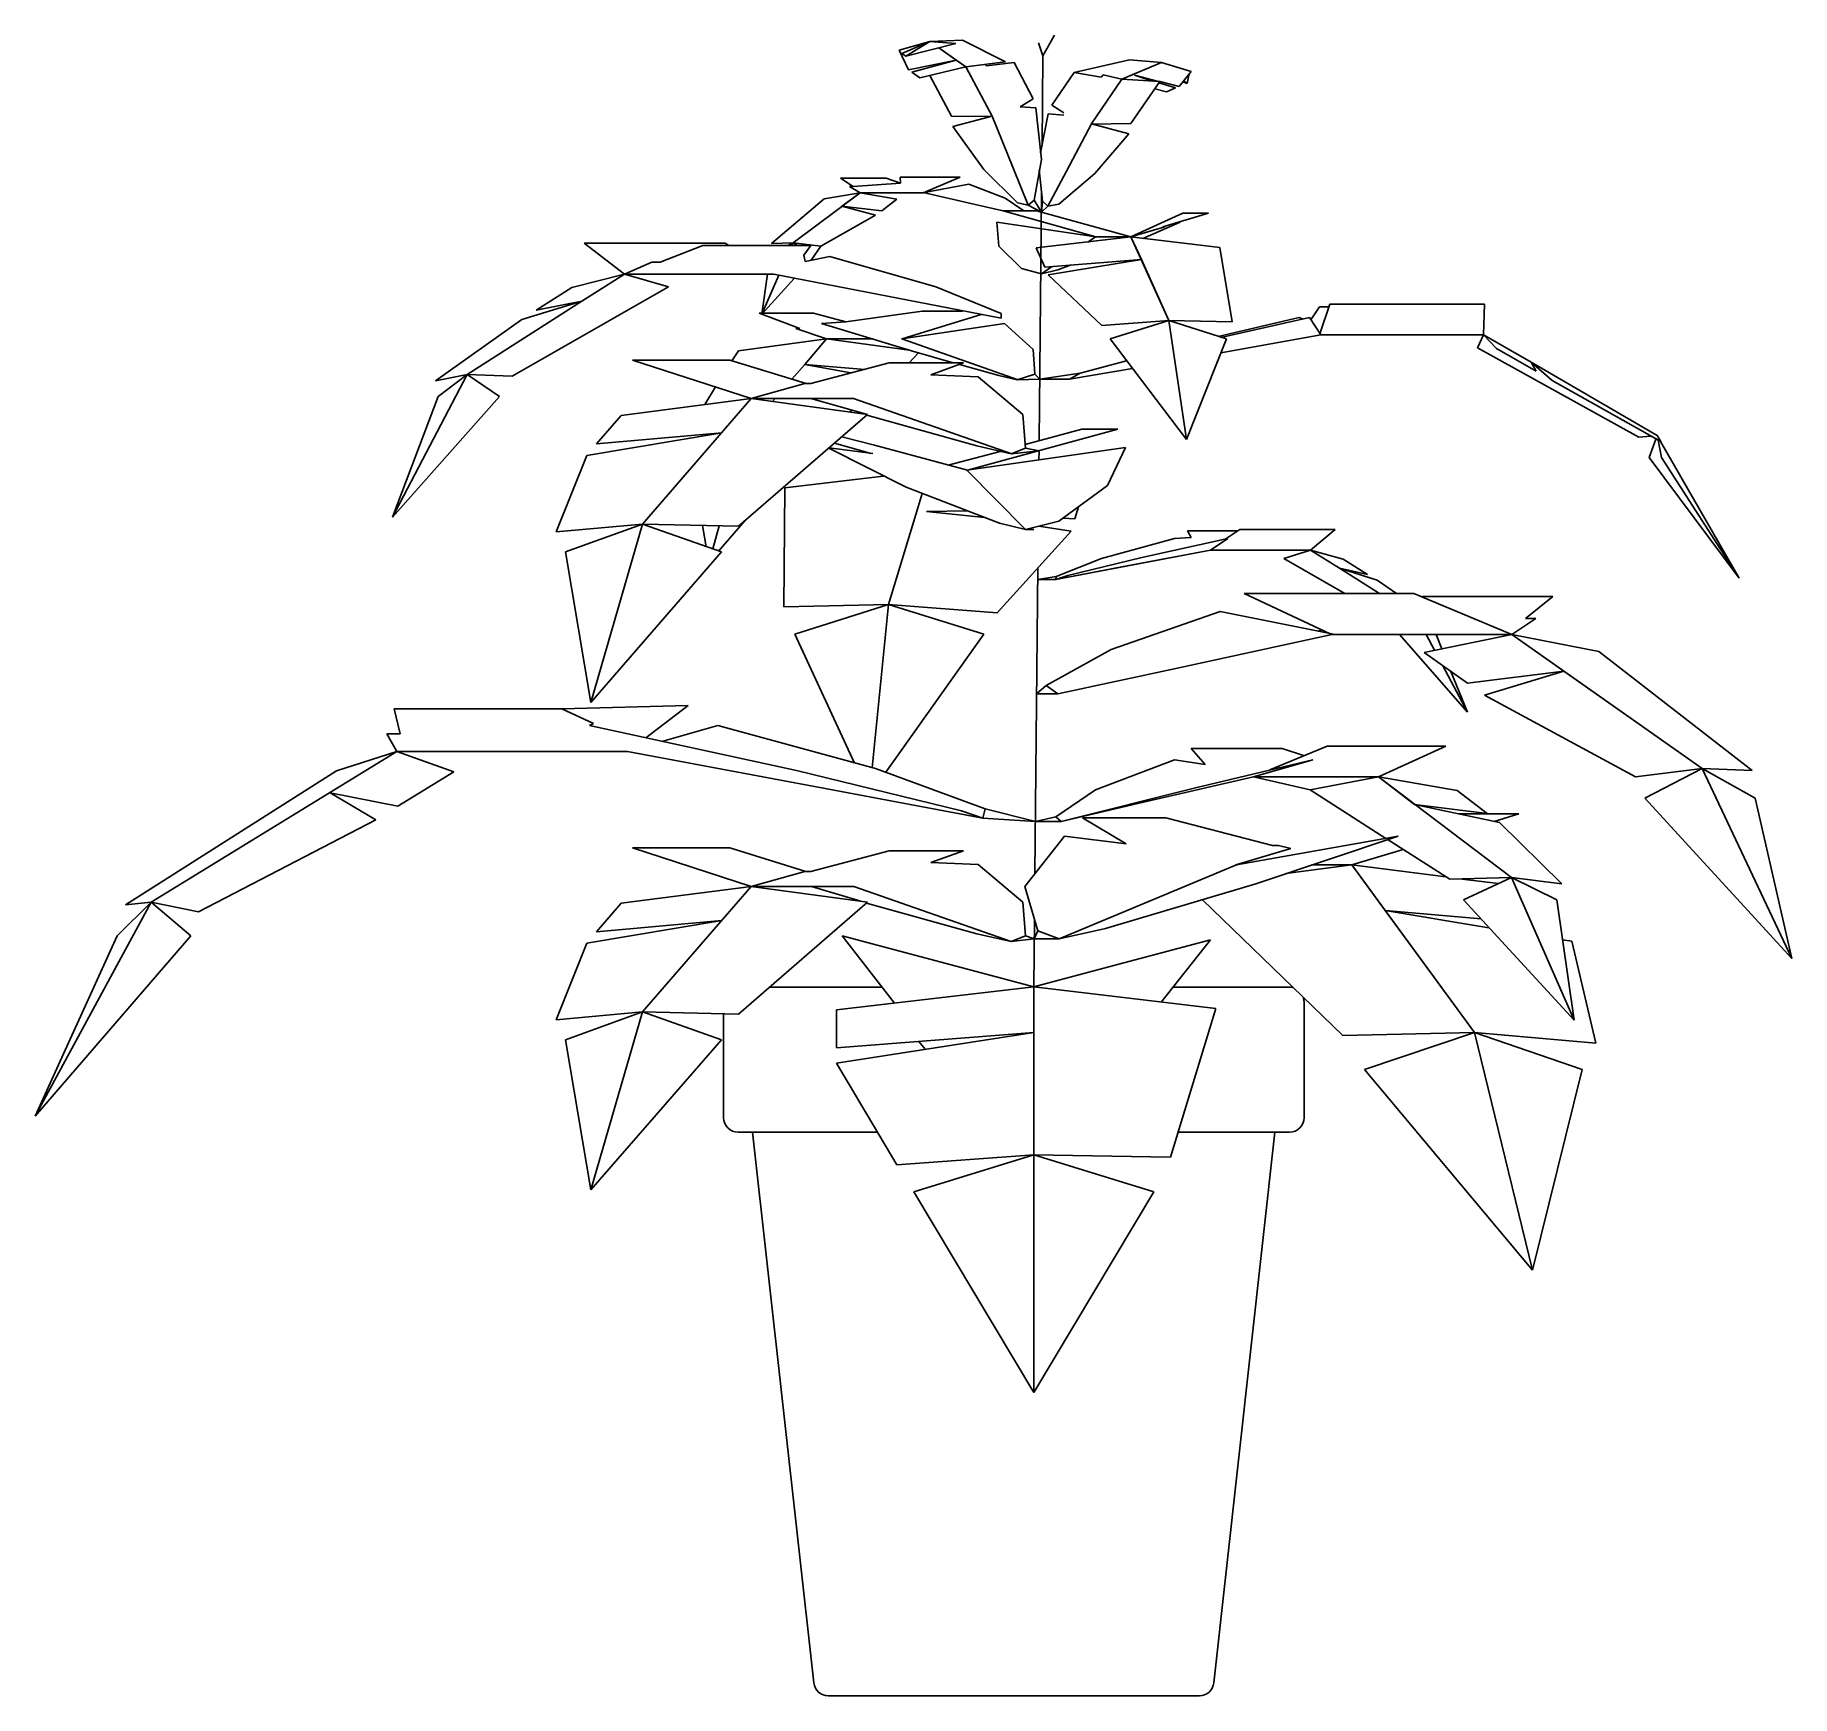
# Model space of a CAD drawing. Header units: millimetres. Extents: x -337 to 268, y 0 to 572.
import ezdxf

# ---------------------------------------------------------------- set-up
doc = ezdxf.new("R2010")
doc.units = ezdxf.units.MM
doc.layers.add('ceco.net 297', color=7, linetype='Continuous')

msp = doc.modelspace()

# ---------------------------------------------------------------- linework, layer by layer
at = {"layer": 'ceco.net 297', "color": 93}
for p, q in [((-39.51, 567.08), (-28.89, 570.08)), ((-38.64, 565.96), (-28.89, 570.08)), ((-28.89, 570.08), (-37.26, 565.08)), ((-20.01, 569.46), (-37.26, 565.08)), ((-28.89, 570.08), (-17.64, 570.58)), ((-28.89, 570.08), (-20.01, 569.46)), ((-17.64, 570.58), (-2.89, 563.08)), ((10.01, 565.19), (8.48, 569.63)), ((10.01, 565.19), (13.97, 572.29)), ((-39.51, 567.08), (-36.26, 560.33)), ((-37.26, 565.08), (-38.64, 565.96)), ((-19.89, 563.71), (-36.26, 560.33)), ((-35.14, 559.58), (-19.89, 563.71)), ((-16.51, 561.33), (-25.89, 567.96)), ((-25.89, 567.96), (-19.89, 563.71)), ((-19.89, 563.71), (-16.51, 561.33)), ((-2.89, 563.08), (-16.51, 561.33)), ((10.01, 565.19), (9.71, 534.11)), ((39.86, 563.83), (20.74, 559.46)), ((39.86, 563.83), (50.86, 562.83)), ((-32.39, 557.58), (-35.14, 559.58)), ((-16.51, 561.33), (-32.39, 557.58)), ((-21.51, 544.33), (-28.89, 558.33)), ((-16.51, 561.33), (-7.51, 544.33)), ((-16.51, 561.33), (-15.51, 559.46)), ((-15.51, 559.46), (-14.51, 557.58)), ((-9.39, 561.71), (-9.76, 562.21)), ((0.11, 562.83), (-9.39, 561.71)), ((0.11, 562.83), (6.61, 550.33)), ((20.74, 559.46), (13.11, 548.21)), ((20.74, 559.46), (30.11, 557.83)), ((26.61, 541.58), (37.24, 557.08)), ((30.11, 557.83), (30.74, 558.58)), ((30.74, 558.58), (37.24, 557.08)), ((50.86, 562.83), (37.24, 557.08)), ((37.24, 557.08), (50.36, 556.33)), ((41.53, 558.53), (47.8, 556.48)), ((49.88, 556.36), (41.53, 558.53)), ((50.86, 562.83), (61.11, 559.71)), ((56.99, 554.58), (61.11, 559.71)), ((60.36, 558.46), (59.74, 555.58)), ((60.11, 558.46), (60.36, 558.46)), ((40.36, 541.83), (50.36, 556.33)), ((52.61, 552.71), (48.61, 553.83)), ((49.99, 555.83), (55.74, 554.08)), ((56.99, 554.58), (50.34, 556.3)), ((52.61, 552.71), (55.74, 554.08)), ((59.74, 555.58), (58.28, 556.19)), ((58.56, 556.53), (59.74, 555.58)), ((6.61, 550.33), (2.24, 547.58)), ((2.24, 547.58), (7.61, 547.21)), ((7.61, 547.21), (9.49, 529.46)), ((11.86, 545.21), (9.24, 531.71)), ((11.86, 545.21), (17.24, 544.71)), ((13.11, 548.21), (17.24, 545.46)), ((-7.98, 544.21), (-21.51, 544.33)), ((-21.01, 540.83), (-7.98, 544.21)), ((-10.39, 525.96), (-21.01, 540.83)), ((-7.51, 544.33), (-0.39, 526.83)), ((26.74, 541.71), (18.11, 525.46)), ((40.36, 541.83), (26.61, 541.58)), ((26.74, 541.71), (39.61, 538.33)), ((27.86, 524.58), (39.61, 538.33)), ((4.99, 513.71), (-0.39, 526.83)), ((9.49, 529.46), (6.99, 515.46)), ((-44.01, 522.96), (-59.76, 522.96)), ((-55.39, 520.08), (-59.76, 522.96)), ((-39.01, 521.33), (-55.39, 520.08)), ((-44.01, 522.96), (-39.01, 521.33)), ((-18.51, 523.33), (-39.14, 523.33)), ((-39.01, 521.33), (-39.14, 523.33)), ((-30.39, 518.33), (-18.51, 523.33)), ((-30.26, 518.21), (-15.51, 520.96)), ((-3.01, 516.08), (-15.51, 520.96)), ((-10.39, 525.96), (1.24, 514.46)), ((8.74, 525.83), (9.86, 515.08)), ((11.74, 513.33), (18.11, 525.46)), ((27.86, 524.58), (15.49, 514.08)), ((-65.39, 515.83), (-83.51, 500.46)), ((-53.01, 517.96), (-76.01, 500.71)), ((-65.39, 515.83), (-53.01, 517.96)), ((-59.26, 513.33), (-53.01, 517.96)), ((-55.39, 520.08), (-56.64, 520.08)), ((-53.01, 517.96), (-56.64, 520.08)), ((-31.14, 517.96), (-53.01, 517.96)), ((-53.01, 517.96), (-50.51, 517.96)), ((-53.01, 517.96), (-40.26, 515.71)), ((-50.51, 517.96), (-48.14, 517.96)), ((-31.14, 517.96), (-48.14, 517.96)), ((-45.51, 511.71), (-40.26, 515.71)), ((-31.26, 518.08), (-30.26, 518.21)), ((-12.26, 513.71), (-31.26, 518.08)), ((-3.01, 516.08), (3.49, 511.71)), ((6.99, 515.46), (4.99, 513.71)), ((6.99, 515.46), (9.48, 511.26)), ((9.55, 518.09), (8.71, 432.5)), ((9.86, 515.08), (9.48, 511.26)), ((11.74, 513.33), (9.86, 515.08)), ((-66.51, 499.58), (-47.64, 510.21)), ((-45.51, 511.71), (-59.26, 513.33)), ((-59.26, 513.33), (-47.64, 510.21)), ((-3.64, 511.71), (-12.26, 513.71)), ((28.24, 502.83), (-3.64, 511.71)), ((-3.14, 511.71), (-3.64, 511.71)), ((7.86, 511.71), (-3.64, 511.71)), ((4.99, 513.71), (1.24, 514.46)), ((4.99, 513.71), (9.48, 511.26)), ((7.86, 511.71), (40.36, 502.83)), ((9.48, 511.26), (11.74, 513.33)), ((11.74, 513.33), (15.49, 514.08)), ((58.24, 510.96), (40.36, 502.83)), ((51.36, 506.21), (67.11, 510.96)), ((58.24, 510.96), (67.11, 510.96)), ((-5.89, 507.83), (28.24, 502.83)), ((-5.14, 499.58), (-5.89, 507.83)), ((7.74, 498.96), (40.36, 502.83)), ((28.11, 502.83), (25.49, 500.96)), ((25.49, 500.96), (28.11, 502.83)), ((28.24, 502.83), (28.11, 502.83)), ((40.36, 502.83), (28.24, 502.83)), ((37.74, 502.83), (28.24, 502.83)), ((40.36, 502.83), (39.11, 502.83)), ((51.99, 506.21), (40.36, 502.83)), ((53.36, 473.96), (40.36, 502.83)), ((40.36, 502.83), (43.99, 494.96)), ((40.36, 502.83), (70.99, 499.08)), ((57.36, 507.83), (44.49, 502.21)), ((51.99, 506.21), (51.36, 506.21)), ((51.36, 506.21), (51.99, 506.21)), ((55.74, 507.58), (57.36, 507.83)), ((-99.51, 500.58), (-148.01, 500.58)), ((-134.14, 489.96), (-148.01, 500.58)), ((-107.14, 499.83), (-121.89, 494.08)), ((-107.14, 499.83), (-70.01, 499.83)), ((-99.51, 500.58), (-98.26, 499.83)), ((-76.01, 500.71), (-83.51, 500.46)), ((-77.89, 499.83), (-76.01, 500.71)), ((-76.01, 500.71), (-76.51, 499.83)), ((-66.51, 499.58), (-76.01, 500.71)), ((-76.01, 500.71), (-74.48, 499.83)), ((-70.01, 499.83), (-72.39, 496.46)), ((-71.89, 494.33), (-72.39, 496.46)), ((-66.51, 499.58), (-69.89, 494.71)), ((2.61, 491.83), (-5.14, 499.58)), ((7.74, 498.96), (10.74, 492.33)), ((70.99, 499.08), (75.24, 473.46)), ((-134.14, 489.96), (-124.76, 494.08)), ((-124.76, 494.08), (-121.89, 494.08)), ((-71.89, 494.33), (-63.39, 495.96)), ((-63.39, 495.96), (-26.89, 485.58)), ((9.49, 490.08), (2.61, 491.83)), ((9.49, 490.08), (12.99, 492.46)), ((9.49, 490.08), (12.99, 492.46)), ((15.11, 491.46), (9.49, 490.08)), ((43.99, 494.96), (10.74, 492.33)), ((11.86, 489.71), (43.99, 494.96)), ((15.11, 491.46), (19.74, 493.08)), ((43.99, 494.96), (53.36, 473.96)), ((-172.89, 454.71), (-119.01, 485.58)), ((-152.26, 485.33), (-164.64, 477.46)), ((-152.26, 485.33), (-134.14, 489.96)), ((-134.14, 489.96), (-148.89, 480.58)), ((-82.76, 489.96), (-134.14, 489.96)), ((-128.39, 489.96), (-134.14, 489.96)), ((-134.14, 489.96), (-119.01, 485.58)), ((-122.64, 489.96), (-128.39, 489.96)), ((-82.76, 489.96), (-122.64, 489.96)), ((-84.89, 489.96), (-86.89, 476.08)), ((-81.01, 489.58), (-86.89, 476.08)), ((-75.64, 488.46), (-86.89, 476.08)), ((-4.39, 474.71), (-82.76, 489.96)), ((-26.89, 485.58), (-4.39, 476.33)), ((30.36, 472.21), (11.86, 489.71)), ((-148.89, 480.58), (-188.39, 455.33)), ((-169.51, 474.33), (-148.89, 480.58)), ((-148.89, 480.58), (-164.64, 477.46)), ((105.36, 478.71), (102.37, 474.17)), ((108.49, 478.71), (105.36, 478.71)), ((105.49, 469.33), (108.86, 479.58)), ((108.86, 479.58), (162.24, 479.58)), ((162.24, 479.58), (161.86, 468.96)), ((-169.51, 474.33), (-199.26, 453.21)), ((-86.89, 476.46), (-87.76, 476.46)), ((-87.76, 476.46), (-86.83, 476.46)), ((-86.89, 476.08), (-87.76, 476.46)), ((-73.76, 471.21), (-86.89, 476.08)), ((-86.55, 476.46), (-69.01, 476.46)), ((-69.01, 476.46), (-57.89, 473.46)), ((-57.89, 473.46), (-66.26, 472.96)), ((-66.26, 472.96), (-35.26, 463.46)), ((-57.89, 473.46), (-31.64, 477.21)), ((-38.64, 467.58), (-3.26, 472.96)), ((-38.51, 467.58), (-11.26, 475.96)), ((-17.64, 477.21), (-31.64, 477.21)), ((-4.39, 476.33), (-4.39, 474.71)), ((6.61, 463.96), (-3.26, 472.96)), ((53.36, 473.96), (30.36, 472.21)), ((33.24, 467.58), (53.36, 473.96)), ((75.24, 473.46), (53.36, 473.96)), ((53.36, 473.96), (59.49, 432.96)), ((53.36, 473.96), (73.24, 467.58)), ((98.36, 474.96), (70.36, 468.46)), ((71.36, 468.08), (101.86, 474.96)), ((98.36, 474.96), (99.61, 474.46)), ((101.86, 474.96), (105.74, 468.96)), ((-94.89, 463.46), (-64.51, 467.58)), ((-73.76, 471.21), (-75.14, 471.21)), ((-64.51, 467.58), (-75.14, 471.21)), ((-72.01, 458.83), (-64.51, 467.58)), ((-48.64, 467.58), (-64.51, 467.58)), ((-64.51, 467.58), (-61.64, 467.58)), ((-64.51, 467.58), (-36.01, 463.71)), ((-61.64, 467.58), (-58.76, 467.58)), ((-48.64, 467.58), (-58.76, 467.58)), ((-38.51, 467.58), (-38.76, 467.58)), ((1.53, 453.46), (-38.64, 467.58)), ((-38.51, 467.58), (-38.64, 467.58)), ((59.49, 432.96), (33.24, 467.58)), ((73.24, 467.58), (59.49, 432.96)), ((105.74, 468.96), (71.36, 462.83)), ((71.36, 462.83), (105.74, 468.96)), ((161.86, 468.96), (105.74, 468.96)), ((105.74, 468.96), (149.36, 468.96)), ((149.36, 468.96), (155.61, 468.96)), ((155.61, 468.96), (161.86, 468.96)), ((159.74, 464.58), (161.86, 468.96)), ((166.36, 464.33), (161.86, 468.96)), ((161.86, 468.96), (178.24, 459.58)), ((-97.89, 460.33), (-131.39, 460.33)), ((-90.51, 447.08), (-131.39, 460.33)), ((-97.89, 460.33), (-71.51, 452.21)), ((-97.14, 460.08), (-94.89, 463.46)), ((-32.89, 462.83), (-36.01, 459.33)), ((-20.95, 459.33), (-35.26, 463.46)), ((6.61, 463.96), (7.24, 455.46)), ((159.74, 464.58), (215.36, 433.71)), ((166.36, 464.33), (179.99, 456.46)), ((-214.14, 406.21), (-188.39, 455.33)), ((-188.39, 455.33), (-199.26, 453.21)), ((-198.39, 447.71), (-188.39, 455.33)), ((-172.89, 454.71), (-188.39, 455.33)), ((-188.39, 455.33), (-177.26, 447.71)), ((-76.51, 453.71), (-72.01, 458.83)), ((-51.39, 457.08), (-72.01, 458.83)), ((-72.01, 458.83), (-56.17, 455.86)), ((-43.01, 459.33), (-70.01, 452.21)), ((-43.01, 459.33), (-17.39, 459.33)), ((-17.39, 459.33), (-28.64, 455.21)), ((-28.64, 455.21), (-12.26, 454.58)), ((-18.76, 458.83), (-5.14, 454.96)), ((-12.26, 454.58), (3.11, 441.58)), ((1.11, 453.46), (-5.14, 454.96)), ((1.11, 453.46), (7.24, 455.46)), ((7.24, 455.46), (8.92, 453.71)), ((22.86, 455.83), (8.92, 453.71)), ((19.24, 453.71), (40.86, 457.46)), ((40.86, 457.46), (19.24, 453.71)), ((19.24, 453.71), (22.86, 455.83)), ((38.86, 460.08), (22.86, 455.83)), ((178.24, 459.58), (179.99, 456.46)), ((185.49, 453.33), (178.24, 459.58)), ((178.24, 459.58), (221.74, 434.33)), ((178.24, 459.46), (178.36, 459.33)), ((-102.76, 451.08), (-106.51, 444.96)), ((-90.51, 447.08), (-72.01, 452.21)), ((-72.01, 452.21), (-70.01, 452.21)), ((8.92, 453.71), (1.11, 453.46)), ((19.24, 453.71), (8.92, 453.71)), ((222.99, 432.21), (185.49, 453.33)), ((-177.26, 447.71), (-214.14, 406.21)), ((-198.39, 447.71), (-214.14, 406.21)), ((-135.26, 441.21), (-90.51, 447.08)), ((-128.01, 403.71), (-90.51, 447.08)), ((-55.01, 447.08), (-90.51, 447.08)), ((-90.51, 447.08), (-50.39, 441.58)), ((-86.51, 447.08), (-90.51, 447.08)), ((-82.64, 447.08), (-86.51, 447.08)), ((-82.26, 447.08), (-83.14, 446.08)), ((-83.14, 446.08), (-82.26, 447.08)), ((-55.01, 447.08), (-82.64, 447.08)), ((-50.39, 441.58), (-70.01, 447.08)), ((-55.73, 443.08), (-56.52, 442.42)), ((-55.26, 447.08), (-0.74, 427.96)), ((-135.26, 441.21), (-143.76, 431.46)), ((-94.89, 403.08), (-50.39, 441.58)), ((-12.76, 430.71), (-50.7, 441.31)), ((35.86, 436.46), (-16.01, 422.33)), ((3.11, 441.58), (3.99, 429.96)), ((3.89, 431.21), (23.49, 436.46)), ((35.86, 436.46), (23.49, 436.46)), ((-147.14, 427.46), (-100.64, 435.21)), ((-100.64, 435.21), (-143.76, 431.46)), ((-63.64, 430.08), (-63.76, 429.96)), ((-63.76, 429.96), (-37.14, 416.46)), ((-48.64, 428.08), (-63.64, 430.08)), ((-61.76, 431.71), (-49.14, 428.08)), ((-48.01, 430.96), (-59.26, 433.83)), ((-16.01, 422.33), (-48.01, 430.96)), ((-16.14, 422.33), (38.49, 430.21)), ((-0.89, 427.96), (-12.76, 430.71)), ((3.99, 429.96), (-0.89, 427.96)), ((3.99, 429.96), (8.68, 429.05)), ((32.24, 417.08), (38.49, 430.21)), ((215.36, 433.71), (219.49, 434.08)), ((218.99, 426.71), (221.24, 433.08)), ((221.74, 434.33), (222.99, 432.21)), ((223.24, 426.71), (221.99, 432.71)), ((222.86, 432.21), (249.99, 385.21)), ((-147.14, 427.46), (-157.76, 401.08)), ((-22.64, 424.08), (-4.76, 428.83)), ((-0.89, 427.96), (8.68, 429.05)), ((8.68, 429.05), (8.64, 425.9)), ((218.99, 426.71), (249.99, 385.21)), ((249.99, 385.21), (223.24, 426.71)), ((-78.89, 416.33), (-45.01, 420.33)), ((-16.26, 422.33), (-16.01, 422.33)), ((-16.14, 422.33), (3.99, 401.96)), ((-16.01, 422.33), (-16.14, 422.33)), ((-78.89, 416.33), (-79.26, 375.33)), ((-4.89, 404.08), (-37.14, 416.46)), ((-33.01, 409.71), (-31.64, 414.33)), ((15.49, 404.83), (32.24, 417.08)), ((-43.14, 376.08), (-33.01, 409.71)), ((-15.98, 408.34), (-30.04, 408.09)), ((-30.04, 408.09), (-10.12, 406.09)), ((20.99, 405.58), (16.86, 405.83)), ((22.24, 409.71), (20.99, 405.58)), ((-128.01, 403.71), (-157.76, 401.08)), ((-154.51, 394.21), (-128.01, 403.71)), ((-128.01, 403.71), (-145.76, 342.33)), ((-128.01, 403.71), (-100.76, 394.21)), ((-94.89, 403.08), (-128.01, 403.71)), ((-107.26, 403.33), (-106.01, 395.96)), ((-103.76, 395.21), (-101.51, 403.21)), ((-101.76, 394.46), (-92.64, 404.96)), ((-5.76, 373.21), (19.74, 401.33)), ((3.99, 401.96), (-4.89, 404.08)), ((3.99, 401.96), (15.49, 404.83)), ((3.99, 401.96), (6.86, 401.96)), ((8.61, 403.08), (19.74, 401.33)), ((77.11, 401.46), (59.86, 401.46)), ((59.86, 401.46), (61.11, 399.21)), ((73.11, 398.71), (77.86, 401.96)), ((77.86, 401.96), (110.74, 401.96)), ((110.74, 401.96), (102.24, 394.83)), ((-145.76, 342.33), (-154.51, 394.21)), ((-100.76, 394.21), (-145.76, 342.33)), ((14.49, 384.71), (67.74, 394.83)), ((55.36, 398.83), (30.24, 391.96)), ((67.74, 394.83), (37.24, 389.08)), ((44.11, 392.33), (73.74, 398.83)), ((55.36, 398.83), (61.11, 399.21)), ((73.74, 398.83), (67.74, 394.83)), ((102.24, 394.83), (67.74, 394.83)), ((67.74, 394.83), (94.49, 394.83)), ((92.99, 391.96), (102.24, 394.83)), ((94.49, 394.83), (98.36, 394.83)), ((98.36, 394.83), (102.24, 394.83)), ((112.24, 388.58), (102.24, 394.83)), ((102.24, 394.83), (113.49, 391.71)), ((8.28, 388.69), (7.25, 283.36)), ((14.49, 384.71), (37.24, 389.08)), ((30.24, 391.96), (14.61, 385.71)), ((44.11, 392.33), (18.61, 386.08)), ((114.11, 379.83), (92.99, 391.96)), ((121.86, 386.46), (112.24, 388.58)), ((125.99, 379.83), (112.24, 388.58)), ((112.24, 388.58), (125.24, 384.46)), ((113.49, 391.71), (121.86, 386.46)), ((14.61, 385.71), (8.24, 384.71)), ((8.24, 384.71), (14.49, 384.71)), ((14.49, 384.71), (18.61, 386.08)), ((14.61, 385.71), (14.49, 384.71)), ((14.61, 385.71), (14.49, 384.71)), ((125.24, 384.46), (131.86, 379.83)), ((-43.14, 376.08), (-79.26, 375.33)), ((-75.51, 365.83), (-43.14, 376.08)), ((-43.14, 376.08), (-48.76, 319.83)), ((-5.76, 373.21), (-43.14, 376.08)), ((-43.14, 376.08), (-10.39, 365.83)), ((79.36, 379.83), (137.86, 379.83)), ((108.99, 365.96), (79.36, 379.83)), ((137.86, 379.83), (171.61, 365.71)), ((140.99, 378.83), (140.61, 378.71)), ((140.99, 378.83), (185.74, 378.83)), ((176.36, 371.21), (185.74, 378.83)), ((33.49, 360.58), (71.11, 373.71)), ((71.11, 373.71), (110.11, 365.83)), ((179.86, 371.21), (171.61, 365.71)), ((176.36, 371.21), (179.86, 371.21)), ((-75.51, 365.83), (-54.89, 321.46)), ((-10.39, 365.83), (-44.14, 318.33)), ((110.11, 365.83), (55.86, 354.08)), ((104.77, 366.91), (106.12, 367.3)), ((109.61, 365.71), (108.99, 365.96)), ((109.61, 365.71), (157.86, 365.71)), ((171.61, 365.71), (109.61, 365.71)), ((132.86, 365.71), (156.36, 338.96)), ((141.36, 359.58), (171.61, 365.71)), ((144.99, 360.33), (142.11, 365.71)), ((147.49, 360.83), (145.49, 365.71)), ((164.74, 365.71), (157.86, 365.71)), ((171.61, 365.71), (164.74, 365.71)), ((171.61, 365.71), (189.49, 353.08)), ((171.61, 365.71), (201.61, 359.83)), ((237.24, 319.58), (171.61, 365.71)), ((33.49, 360.58), (11.11, 348.21)), ((156.36, 348.96), (141.36, 359.58)), ((201.61, 359.83), (254.49, 318.83)), ((15.11, 345.33), (55.86, 354.08)), ((147.86, 354.96), (156.36, 338.96)), ((150.61, 352.96), (156.36, 338.96)), ((189.49, 353.08), (156.36, 348.96)), ((189.49, 353.08), (162.24, 344.83)), ((189.49, 353.08), (237.24, 319.58)), ((11.11, 348.21), (7.85, 345.33)), ((7.85, 345.33), (15.11, 345.33)), ((15.11, 345.33), (11.11, 348.21)), ((-213.51, 340.08), (-155.76, 340.08)), ((-211.51, 331.46), (-213.51, 340.08)), ((-112.26, 341.33), (-155.76, 340.08)), ((-155.76, 340.08), (-144.89, 335.09)), ((-126.76, 330.08), (-112.26, 341.33)), ((162.24, 344.83), (214.24, 316.71)), ((-144.89, 335.09), (-146.26, 334.33)), ((-146.26, 334.33), (-74.89, 318.83)), ((-102.01, 334.33), (-121.26, 328.83)), ((-47.64, 319.58), (-102.01, 334.33)), ((-211.51, 331.46), (-216.01, 331.46)), ((-212.64, 325.46), (-216.01, 331.46)), ((88.26, 319.07), (107.99, 327.21)), ((107.99, 327.21), (148.86, 327.21)), ((148.86, 327.21), (125.61, 316.71)), ((-212.64, 325.46), (-297.26, 273.46)), ((-233.39, 318.71), (-212.64, 325.46)), ((-133.14, 325.46), (-212.64, 325.46)), ((-212.64, 325.46), (-203.64, 325.46)), ((-212.64, 325.46), (-193.01, 318.46)), ((-203.64, 325.46), (-194.76, 325.46)), ((-133.26, 325.46), (-194.76, 325.46)), ((-133.14, 325.46), (-63.14, 312.33)), ((55.36, 322.58), (28.11, 312.21)), ((55.36, 322.58), (65.99, 320.96)), ((92.49, 326.46), (61.11, 326.46)), ((61.11, 326.46), (65.99, 320.96)), ((62.11, 312.83), (102.99, 322.58)), ((102.99, 322.58), (82.61, 316.71)), ((92.49, 326.46), (100.11, 323.96)), ((-233.39, 318.71), (-306.14, 272.58)), ((-212.26, 306.58), (-193.01, 318.46)), ((-74.89, 318.83), (-18.01, 304.96)), ((-47.64, 319.58), (-9.89, 305.71)), ((82.61, 316.71), (44.74, 307.96)), ((125.61, 316.71), (82.61, 316.71)), ((82.61, 316.71), (115.99, 316.71)), ((102.11, 312.21), (82.61, 316.71)), ((102.11, 312.21), (125.61, 316.71)), ((115.99, 316.71), (120.86, 316.71)), ((120.86, 316.71), (125.61, 316.71)), ((138.11, 307.21), (125.61, 316.71)), ((125.61, 316.71), (152.74, 311.96)), ((125.61, 316.71), (171.49, 281.96)), ((237.24, 319.58), (214.24, 316.71)), ((217.49, 309.33), (237.24, 319.58)), ((237.24, 319.58), (268.11, 254.08)), ((254.49, 318.83), (237.24, 319.58)), ((237.24, 319.58), (255.49, 309.33)), ((-212.26, 306.58), (-235.64, 311.21)), ((-235.64, 311.21), (-219.89, 301.83)), ((-10.64, 302.46), (-63.14, 312.33)), ((28.11, 312.21), (14.49, 302.96)), ((16.36, 301.33), (62.11, 312.83)), ((128.24, 295.46), (102.11, 312.21)), ((152.74, 311.96), (163.11, 304.08)), ((268.11, 254.08), (217.49, 309.33)), ((255.49, 309.33), (268.11, 254.08)), ((-18.01, 304.96), (-10.64, 302.46)), ((-10.64, 302.46), (-9.89, 305.71)), ((-9.89, 305.71), (7.42, 301.33)), ((14.49, 302.96), (7.42, 301.33)), ((16.36, 301.33), (14.49, 302.96)), ((16.36, 301.33), (44.74, 307.96)), ((163.11, 304.08), (138.11, 307.21)), ((138.11, 307.21), (167.36, 300.96)), ((153.24, 303.96), (173.99, 303.96)), ((173.99, 303.96), (165.49, 301.33)), ((-281.01, 270.21), (-219.89, 301.83)), ((-10.64, 302.46), (7.42, 301.33)), ((7.42, 301.33), (16.36, 301.33)), ((52.36, 302.58), (23.61, 302.58)), ((23.61, 302.58), (38.74, 293.58)), ((52.36, 302.58), (89.11, 293.08)), ((167.36, 300.96), (188.86, 279.83)), ((-97.89, 292.21), (-131.39, 292.21)), ((-90.51, 278.96), (-131.39, 292.21)), ((-97.89, 292.21), (-71.64, 284.08)), ((-43.01, 291.21), (-70.01, 284.08)), ((-43.01, 291.21), (-17.39, 291.21)), ((-17.39, 291.21), (-28.64, 287.21)), ((17.49, 296.21), (3.74, 278.96)), ((17.49, 296.21), (38.74, 293.58)), ((76.49, 286.33), (95.49, 291.96)), ((76.74, 286.33), (132.49, 296.21)), ((83.36, 279.83), (132.49, 296.21)), ((91.24, 293.08), (89.11, 293.08)), ((91.24, 293.08), (95.49, 291.96)), ((134.11, 291.71), (116.49, 286.33)), ((150.24, 281.46), (128.99, 294.96)), ((-28.64, 287.21), (-12.26, 286.46)), ((-12.26, 286.46), (3.11, 273.46)), ((76.74, 286.33), (15.61, 260.83)), ((93.74, 283.33), (116.49, 286.33)), ((102.74, 286.33), (107.61, 286.33)), ((116.49, 286.33), (102.74, 286.33)), ((107.61, 286.33), (111.99, 286.33)), ((111.99, 286.33), (116.49, 286.33)), ((116.49, 286.33), (158.74, 228.58)), ((127.99, 270.58), (116.49, 286.33)), ((116.49, 286.33), (148.86, 282.21)), ((-135.26, 273.21), (-90.51, 278.96)), ((-90.51, 278.96), (-128.01, 235.71)), ((-90.51, 278.96), (-72.01, 284.08)), ((-55.14, 278.96), (-90.51, 278.96)), ((-90.51, 278.96), (-50.39, 273.46)), ((-86.51, 278.96), (-90.51, 278.96)), ((-82.64, 278.96), (-86.51, 278.96)), ((-72.01, 284.08), (-70.01, 284.08)), ((-53.89, 274.21), (-69.76, 278.96)), ((-0.89, 259.96), (-55.14, 278.96)), ((3.74, 278.96), (8.24, 263.58)), ((31.61, 264.46), (83.36, 279.83)), ((171.49, 281.96), (150.24, 281.46)), ((154.49, 281.46), (166.99, 279.96)), ((171.49, 281.96), (154.99, 274.33)), ((188.86, 279.83), (171.49, 281.96)), ((187.11, 274.33), (171.49, 281.96)), ((171.49, 281.96), (193.11, 232.83)), ((-297.26, 273.46), (-337.26, 199.71)), ((-309.01, 261.96), (-297.26, 273.46)), ((-297.26, 273.46), (-306.14, 272.58)), ((-297.26, 273.46), (-283.64, 261.96)), ((-281.01, 270.21), (-297.26, 273.46)), ((-135.26, 273.21), (-143.76, 263.33)), ((-94.89, 234.96), (-50.39, 273.46)), ((-52.51, 273.71), (-53.89, 274.21)), ((-12.76, 262.58), (-50.76, 273.21)), ((3.11, 273.46), (3.99, 261.96)), ((113.36, 227.58), (64.99, 274.33)), ((154.99, 274.33), (193.11, 232.83)), ((178.49, 278.46), (178.86, 278.46)), ((178.86, 278.46), (178.86, 278.33)), ((187.11, 274.33), (193.11, 232.83)), ((-147.14, 259.33), (-100.64, 267.21)), ((-100.64, 267.21), (-143.76, 263.33)), ((7.09, 267.5), (6.86, 244.33)), ((160.99, 267.71), (127.99, 270.58)), ((158.74, 228.58), (127.99, 270.58)), ((127.99, 270.58), (163.74, 264.71)), ((-283.64, 261.96), (-337.26, 199.71)), ((-309.01, 261.96), (-337.26, 199.71)), ((6.86, 244.33), (-59.14, 261.96)), ((-41.14, 238.71), (-59.14, 261.96)), ((-0.89, 259.96), (-12.76, 262.58)), ((3.99, 261.96), (-0.89, 259.96)), ((7.03, 260.83), (-0.89, 259.96)), ((3.99, 261.96), (7.03, 260.83)), ((8.24, 263.58), (7.03, 260.83)), ((7.03, 260.83), (15.61, 260.83)), ((15.61, 260.83), (8.24, 263.58)), ((15.61, 260.83), (31.61, 264.46)), ((32.24, 251.08), (67.74, 260.58)), ((67.74, 260.58), (50.74, 239.08)), ((188.99, 260.58), (192.24, 260.08)), ((-147.14, 259.33), (-157.76, 232.96)), ((200.61, 224.96), (192.24, 260.08)), ((32.24, 251.08), (6.86, 244.33)), ((-61.14, 236.46), (6.86, 244.33)), ((6.86, 186.46), (6.86, 244.33)), ((6.86, 244.33), (69.61, 236.83)), ((-61.14, 236.46), (-61.14, 223.33)), ((69.61, 236.83), (53.99, 185.58)), ((-128.01, 235.71), (-157.76, 232.96)), ((-154.51, 226.08), (-128.01, 235.71)), ((-128.01, 235.71), (-145.76, 174.33)), ((-128.01, 235.71), (-100.76, 226.08)), ((-94.89, 234.96), (-128.01, 235.71)), ((-145.76, 174.33), (-154.51, 226.08)), ((-100.76, 226.08), (-145.76, 174.33)), ((6.86, 228.58), (-61.14, 223.33)), ((-61.14, 218.08), (6.86, 228.58)), ((-32.69, 225.53), (-30.58, 222.8)), ((6.86, 228.58), (6.86, 186.46)), ((158.74, 228.58), (113.36, 227.58)), ((158.74, 228.58), (120.86, 215.83)), ((200.61, 224.96), (158.74, 228.58)), ((195.86, 215.83), (158.74, 228.58)), ((158.74, 228.58), (178.74, 146.71)), ((-61.14, 218.08), (-40.26, 182.96)), ((120.86, 215.83), (178.74, 146.71)), ((195.86, 215.83), (178.74, 146.71)), ((6.86, 186.46), (-40.26, 182.96)), ((-34.51, 173.71), (6.86, 186.46)), ((6.86, 186.46), (6.86, 104.58)), ((53.99, 185.58), (6.86, 186.46)), ((6.86, 186.46), (48.24, 173.71)), ((6.86, 104.58), (-34.51, 173.71)), ((48.24, 173.71), (6.86, 104.58))]:
    msp.add_line(p, q, dxfattribs=at)
at = {"layer": 'ceco.net 297', "color": 15}
for p, q in [((-84.17, 244.23), (-45.41, 244.23)), ((95, 244.23), (54.81, 244.23)), ((100, 199.23), (100, 239.23)), ((-100, 199.23), (-100, 235.07)), ((-46.96, 194.23), (-95, 194.23)), ((-68.91, 4.45), (-90, 194.23)), ((-90, 194.23), (-46.96, 194.23)), ((90, 194.23), (56.62, 194.23)), ((56.62, 194.23), (95, 194.23)), ((68.91, 4.45), (90, 194.23)), ((-63.94, 0), (63.94, 0))]:
    msp.add_line(p, q, dxfattribs=at)
for centre, start, end in [((95, 239.23), 74.6161, 90), ((95, 239.23), 0, 17.34125), ((-95, 199.23), 180, 270), ((95, 199.23), 270, 0), ((-63.94, 5), 186.34019, 270), ((63.94, 5), 270, 353.65981)]:
    msp.add_arc(centre, 5, start, end, dxfattribs=at)

doc.saveas('drawing.dxf')
